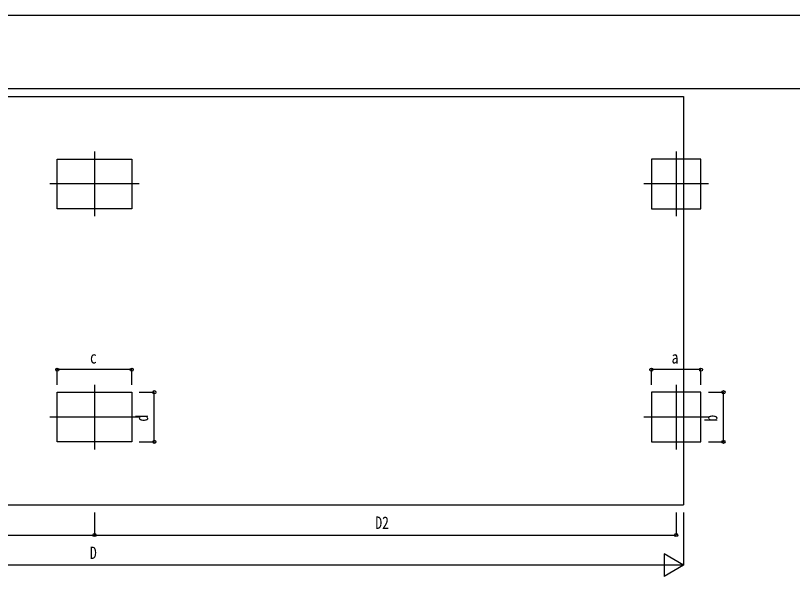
# Model space of a CAD drawing. Units: millimetres, scale not verified. Extents: x -21025 to 21025, y -14850 to 14850.
# Drawn here: x -10725 to -391, y 7247 to 14850 of the extents above; entities that cross this region are included whole.
import ezdxf
from ezdxf.enums import TextEntityAlignment as Align

# ---------------------------------------------------------------- set-up
doc = ezdxf.new("R2010")
doc.units = ezdxf.units.MM
doc.header["$LTSCALE"] = 60
for name, color, linetype in [('0-4_YKK_12', 2, 'Continuous'), ('0-6_YKK_A1', 4, 'Continuous'), ('0-7_YKK_D', 6, 'Continuous'), ('0-8_YKK_ZWAK', 7, 'Continuous')]:
    doc.layers.add(name, color=color, linetype=linetype)
doc.styles.add('ＭＳ ゴシック', font='')
doc.styles.get('ＭＳ ゴシック').set_extended_font_data('MS Gothic')

msp = doc.modelspace()

# ---------------------------------------------------------------- linework, layer by layer
at = {"layer": '0-4_YKK_12'}
for p, q in [((-9674.4, 13042.72), (-9674.4, 12182.72)), ((-1937.9, 13042.72), (-1937.9, 12182.72)), ((-9079.4, 12612.72), (-10269.4, 12612.72)), ((-1507.9, 12612.72), (-2367.9, 12612.72)), ((-9674.4, 9942.72), (-9674.4, 9082.72)), ((-1937.9, 9942.72), (-1937.9, 9082.72)), ((-9079.4, 9512.72), (-10269.4, 9512.72)), ((-1507.9, 9512.72), (-2367.9, 9512.72))]:
    msp.add_line(p, q, dxfattribs=at)
at = {"layer": '0-6_YKK_A1'}
for p, q in [((-2267.9, 9842.72), (-2267.9, 9182.72)), ((-17509.4, 8344.12), (-1839.4, 8344.12))]:
    msp.add_line(p, q, dxfattribs=at)
msp.add_lwpolyline([(-17509.4, 13775.9), (-1839.4, 13775.9), (-1839.4, 8344.12)], dxfattribs=at)
for points in [[(-10169.4, 12942.72), (-9179.4, 12942.72), (-9179.4, 12282.72), (-10169.4, 12282.72)], [(-1607.9, 12282.72), (-1607.9, 12942.72), (-2267.9, 12942.72), (-2267.9, 12282.72)], [(-10169.4, 9842.72), (-9179.4, 9842.72), (-9179.4, 9182.72), (-10169.4, 9182.72)], [(-1607.9, 9182.72), (-1607.9, 9842.72), (-2267.9, 9842.72), (-2267.9, 9182.72)]]:
    msp.add_lwpolyline(points, close=True, dxfattribs=at)
at = {"layer": '0-7_YKK_D'}
for p, q in [((-10169.4, 9942.72), (-10169.4, 10143.72)), ((-9179.4, 10142.72), (-10169.4, 10142.72)), ((-9179.4, 9942.72), (-9179.4, 10143.72)), ((-2267.9, 9942.72), (-2267.9, 10143.72)), ((-1607.9, 10142.72), (-2267.9, 10142.72)), ((-1607.9, 9942.72), (-1607.9, 10143.72)), ((-9079.4, 9842.72), (-8878.4, 9842.72)), ((-8879.4, 9182.72), (-8879.4, 9842.72)), ((-1507.9, 9842.72), (-1306.9, 9842.72)), ((-1307.9, 9182.72), (-1307.9, 9842.72)), ((-9079.4, 9182.72), (-8878.4, 9182.72)), ((-1507.9, 9182.72), (-1306.9, 9182.72)), ((-9674.4, 8244.12), (-9674.4, 7943.12)), ((-9674.4, 8244.12), (-9674.4, 7943.12)), ((-1937.9, 8244.12), (-1937.9, 7943.12)), ((-1839.4, 8244.12), (-1839.4, 7543.12)), ((-17410.9, 7944.12), (-9674.4, 7944.12)), ((-9674.4, 7944.12), (-1937.9, 7944.12)), ((-1839.4, 7544.12), (-2099.21, 7694.12)), ((-2099.21, 7694.12), (-2099.21, 7394.12)), ((-2139.4, 7544.12), (-17209.4, 7544.12)), ((-1839.4, 7544.12), (-2359.02, 7544.12)), ((-1839.4, 7544.12), (-2099.21, 7394.12))]:
    msp.add_line(p, q, dxfattribs=at)
for centre in [(-10169.4, 10142.72), (-9179.4, 10142.72), (-2267.9, 10142.72), (-1607.9, 10142.72), (-8879.4, 9842.72), (-1307.9, 9842.72), (-8879.4, 9182.72), (-1307.9, 9182.72), (-9674.4, 7944.12), (-9674.4, 7944.12), (-1937.9, 7944.12)]:
    msp.add_circle(centre, 21.25, dxfattribs=at)
at = {"layer": '0-8_YKK_ZWAK'}
msp.add_line((19475.1, 13875), (-19524.9, 13875), dxfattribs=at)
msp.add_lwpolyline([(-21025, -14850), (21025, -14850), (21025, 14850), (-21025, 14850)], close=True, dxfattribs=at)

# ---------------------------------------------------------------- texts
at = {"layer": '0-7_YKK_D', "style": 'ＭＳ ゴシック', "width": 0.8}
for s, p in [('c', (-9734.4, 10174.72)), ('a', (-1997.9, 10174.72)), ('D2', (-5938.15, 7976.12)), ('D', (-9734.4, 7576.12))]:
    msp.add_text(s, height=165, dxfattribs=at).set_placement(p, align=Align.BOTTOM_LEFT)
for s, p in [('d', (-8911.4, 9452.72)), ('b', (-1339.9, 9452.72))]:
    msp.add_text(s, height=165, rotation=90, dxfattribs=at).set_placement(p, align=Align.BOTTOM_LEFT)

doc.saveas('drawing.dxf')
